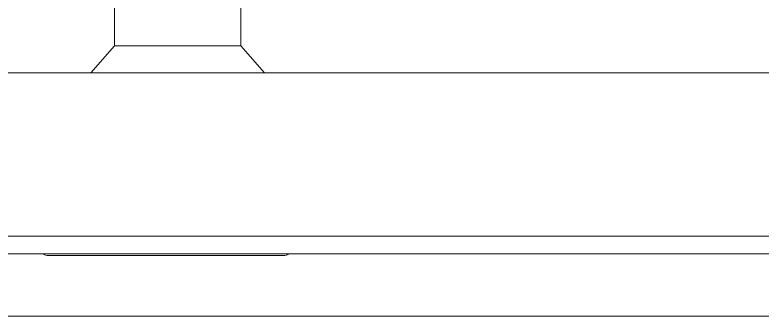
# Model space of a CAD drawing. Header units: millimetres. Extents: x 17284 to 19660, y -6011 to -2651.
# Drawn here: x 18172.45 to 18213.77, y -3366.48 to -3349.84 of the extents above; entities that cross this region are included whole.
import ezdxf

# ---------------------------------------------------------------- set-up
doc = ezdxf.new("R2010")
doc.units = ezdxf.units.MM

msp = doc.modelspace()

# ---------------------------------------------------------------- linework, layer by layer
at = {"linetype": 'Continuous', "lineweight": 18, "extrusion": (-1.22465e-16, -1, 0)}
for p, q in [((18177.955, -3345.545), (18177.955, -3351.545)), ((18184.955, -3351.545), (18184.955, -3345.545)), ((18177.955, -3351.545), (18176.655, -3353.045)), ((18177.955, -3351.545), (18182.701, -3351.545)), ((18184.955, -3351.545), (18182.701, -3351.545)), ((18186.255, -3353.045), (18184.955, -3351.545)), ((18241.096, -3353.045), (18023.801, -3353.045)), ((18240.94, -3363.045), (18009.901, -3363.045)), ((18174.307, -3363.145), (18187.303, -3363.145))]:
    msp.add_line(p, q, dxfattribs=at)
at = {"linetype": 'Continuous', "lineweight": 13, "extrusion": (-1.22465e-16, -1, 0)}
for p, q in [((18240.94, -3362.062), (18009.901, -3362.062)), ((18251.333, -3366.484), (18009.901, -3366.484))]:
    msp.add_line(p, q, dxfattribs=at)
at = {"linetype": 'Continuous', "lineweight": 18}
for centre, start, end in [((18174.307, -3362.645), 233.1295, 270), ((18187.307, -3362.645), 270, 306.8705)]:
    msp.add_arc(centre, 0.5, start, end, dxfattribs=at)
at = {"linetype": 'Continuous', "lineweight": 13}
msp.add_ellipse((18187.303, -3362.645), major_axis=(0, 0.5), ratio=0.999315, start_param=3.141593, end_param=3.785104, dxfattribs=at)

doc.saveas('drawing.dxf')
